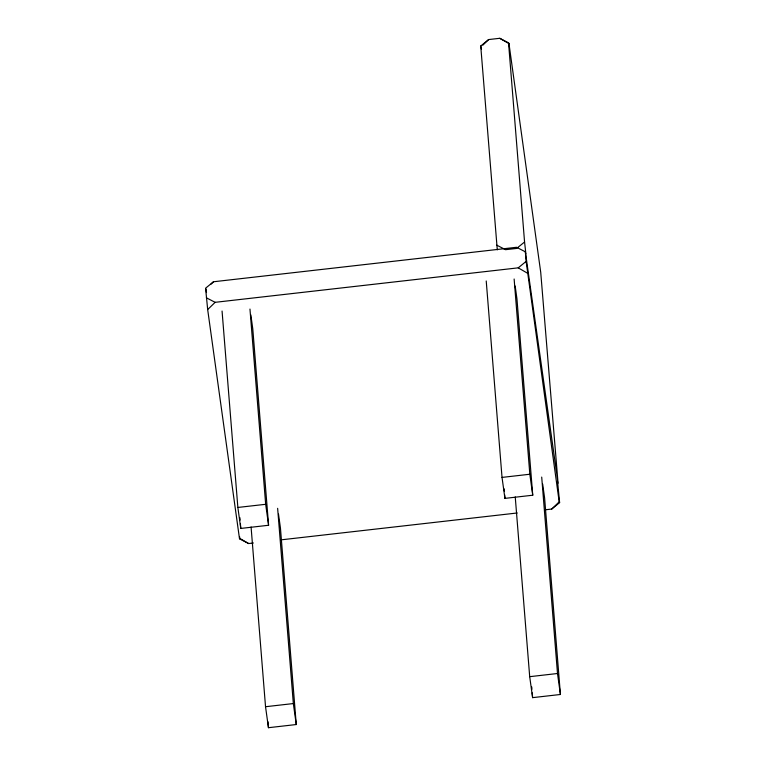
<?xml version="1.0" encoding="UTF-8"?>
<svg xmlns="http://www.w3.org/2000/svg" width="766" height="766" viewBox="0 0 766 766"><rect width="100%" height="100%" fill="white"/><g stroke="black" fill="none" stroke-linecap="round" stroke-linejoin="round"><path stroke-width="1.15" d="M210.995 284.176L213.484 281.764L516.571 247.284L525.352 251.813L558.06 483.212L540.719 272.275L508.978 43.643L508.538 42.829L499.758 38.3L488.631 39.564L480.732 45.998L497.287 249.869M253.393 542.998L248.634 543.544L239.854 539.005L239.423 538.192L207.672 309.56L215.141 302.321L518.228 267.841L526.127 261.407L525.352 251.813M482.829 45.194L488.631 39.564M544.597 509.869L551.721 509.064L559.19 501.816L526.127 261.407M213.484 281.764L205.585 288.198L207.672 309.56M508.538 42.829L524.566 241.999L516.667 248.423L505.541 249.687L496.761 245.158M551.721 509.064L559.62 502.63L557.543 481.259M250.836 314.864L252.78 328.844L268.588 525.265L240.783 528.435L237.862 507.456L265.668 504.296L249.965 309.062M515.164 285.977L516.945 298.797L532.743 495.219L504.938 498.379L502.027 477.41L529.833 474.24L514.13 279.006M280.729 539.886L517.251 512.981M278.508 514.13L280.452 528.119L296.26 724.54L268.454 727.7L265.534 706.721L293.34 703.561L277.637 508.327M542.673 484.083L544.616 498.063L560.415 694.484L532.609 697.644L529.699 676.675L557.504 673.505L541.706 477.084M206.351 297.792L215.141 302.321M499.758 38.3L508.978 43.643M518.228 267.841L527.439 273.184M239.423 538.192L248.634 543.544M480.732 45.998L481.498 49.177M559.19 501.816L559.62 502.63M529.833 474.24L532.743 495.219M557.504 673.505L560.415 694.484M265.668 504.296L268.588 525.265M293.34 703.561L296.26 724.54M206.016 289.002L206.504 292.564M524.566 241.999L525.878 253.766M531.748 686.939L531.939 689.314M532.226 692.885L532.609 697.644M515.24 496.914L529.699 676.675M504.172 488.861L504.363 491.236M504.65 494.807L504.938 498.379M486.228 280.978L502.027 477.41M267.976 721.744L268.454 727.7M251.076 526.97L265.534 706.721M239.921 517.72L240.112 520.095M240.4 523.666L240.783 528.435M222.063 311.034L237.862 507.456M239.681 536.88L239.854 539.005"/></g></svg>
